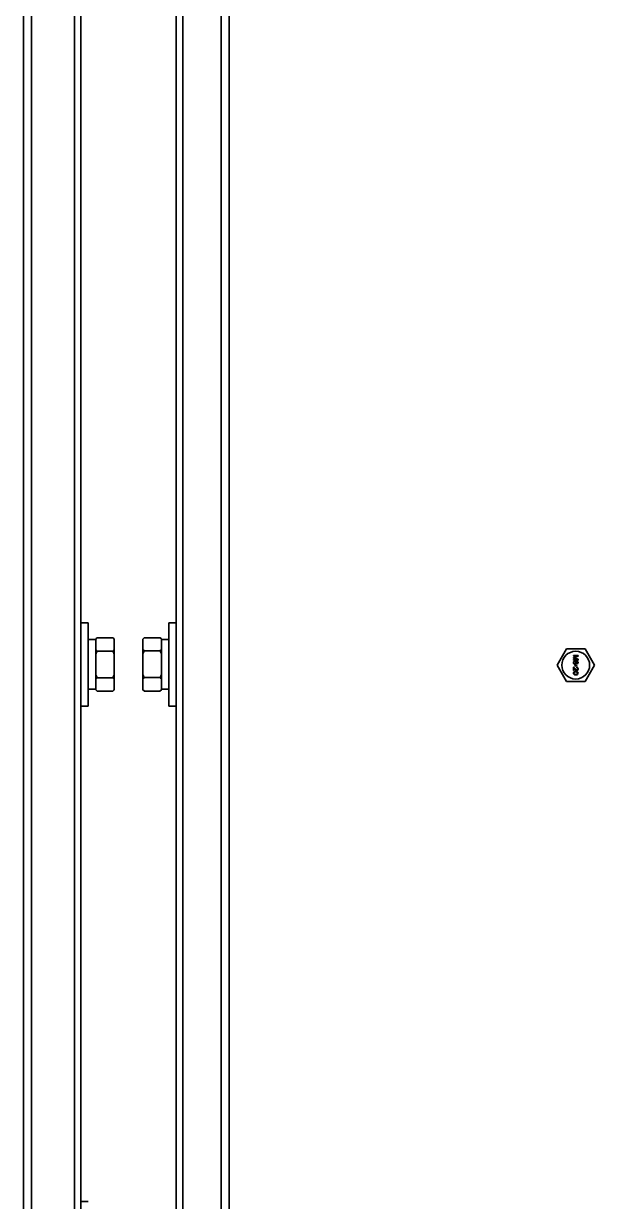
# Model space of a CAD drawing. Header units: millimetres. Extents: x 32496 to 166256, y 3504 to 23939.
# Drawn here: x 66669.6 to 66793, y 13427.2 to 13681.6 of the extents above; entities that cross this region are included whole.
import ezdxf

# ---------------------------------------------------------------- set-up
doc = ezdxf.new("R2010")
doc.units = ezdxf.units.MM
doc.layers.get('0').update_dxf_attribs({"lineweight": 35})

# ---------------------------------------------------------------- blocks, each defined once
blk = doc.blocks.new('8-1250')
at = {"linetype": 'Continuous'}
for p, q in [((-6376.53, -34566.29), (-6376.53, -32553.29)), ((-6374.83, -32553.29), (-6374.83, -34566.29)), ((-6365.53, -33566.79), (-6365.53, -32554.69)), ((-6342.13, -32554.69), (-6342.13, -33566.79)), ((-6333.83, -34566.29), (-6333.83, -32553.29)), ((-6332.13, -32553.29), (-6332.13, -34566.29)), ((-6364.13, -33180.92), (-6364.13, -33425.66)), ((-6343.53, -33425.64), (-6343.53, -33180.91)), ((-6364.13, -33419.29), (-6362.53, -33419.29)), ((-6362.53, -33437.29), (-6362.53, -33419.29)), ((-6345.13, -33419.29), (-6345.13, -33437.29)), ((-6343.53, -33419.29), (-6345.13, -33419.29)), ((-6362.53, -33422.94), (-6360.93, -33422.94)), ((-6360.93, -33422.82), (-6360.63, -33422.52)), ((-6360.93, -33433.76), (-6360.93, -33422.82)), ((-6360.63, -33422.52), (-6357.23, -33422.52)), ((-6356.93, -33422.82), (-6357.23, -33422.52)), ((-6356.93, -33433.76), (-6356.93, -33422.82)), ((-6350.73, -33422.82), (-6350.46, -33422.54)), ((-6350.73, -33433.76), (-6350.73, -33422.82)), ((-6350.43, -33422.52), (-6350.46, -33422.54)), ((-6347.03, -33422.52), (-6350.43, -33422.52)), ((-6347.03, -33422.52), (-6347, -33422.54)), ((-6346.73, -33422.82), (-6347, -33422.54)), ((-6346.73, -33433.76), (-6346.73, -33422.82)), ((-6345.13, -33422.94), (-6346.73, -33422.94)), ((-6364.13, -33425.66), (-6364.13, -33430.92)), ((-6360.63, -33425.4), (-6357.23, -33425.4)), ((-6347.03, -33425.36), (-6350.43, -33425.36)), ((-6343.53, -33430.91), (-6343.53, -33425.64)), ((-6261.25, -33428.45), (-6259.23, -33424.95)), ((-6255.19, -33424.95), (-6259.23, -33424.95)), ((-6255.19, -33424.95), (-6253.17, -33428.45)), ((-6257.71, -33426.47), (-6257.71, -33426.35)), ((-6257.71, -33426.35), (-6256.71, -33426.35)), ((-6256.92, -33426.47), (-6257.71, -33426.77)), ((-6256.92, -33426.47), (-6257.71, -33426.47)), ((-6257.71, -33426.93), (-6257.71, -33426.77)), ((-6257.71, -33426.93), (-6256.92, -33427.22)), ((-6257.71, -33427.35), (-6257.71, -33427.22)), ((-6257.71, -33427.22), (-6256.92, -33427.22)), ((-6256.71, -33427.35), (-6257.71, -33427.35)), ((-6257.69, -33427.74), (-6257.71, -33427.85)), ((-6257.71, -33427.95), (-6257.71, -33427.85)), ((-6257.71, -33427.95), (-6257.69, -33428.06)), ((-6257.63, -33427.64), (-6257.69, -33427.74)), ((-6257.69, -33428.06), (-6257.63, -33428.16)), ((-6257.54, -33427.58), (-6257.63, -33427.64)), ((-6257.63, -33428.16), (-6257.54, -33428.22)), ((-6257.61, -33426.85), (-6256.71, -33426.54)), ((-6256.71, -33427.16), (-6257.61, -33426.85)), ((-6257.61, -33427.83), (-6257.58, -33427.77)), ((-6257.61, -33427.83), (-6257.61, -33427.97)), ((-6257.58, -33428.04), (-6257.61, -33427.97)), ((-6257.58, -33427.77), (-6257.54, -33427.7)), ((-6257.54, -33428.1), (-6257.58, -33428.04)), ((-6257.43, -33427.54), (-6257.54, -33427.58)), ((-6257.54, -33427.7), (-6257.48, -33427.66)), ((-6257.48, -33428.14), (-6257.54, -33428.1)), ((-6257.54, -33428.22), (-6257.43, -33428.27)), ((-6257.48, -33427.66), (-6257.41, -33427.64)), ((-6257.41, -33428.16), (-6257.48, -33428.14)), ((-6257.29, -33427.52), (-6257.43, -33427.54)), ((-6257.35, -33427.64), (-6257.41, -33427.64)), ((-6257.41, -33428.16), (-6257.35, -33428.16)), ((-6257.35, -33427.64), (-6257.29, -33427.66)), ((-6257.29, -33428.14), (-6257.35, -33428.16)), ((-6257.33, -33428.27), (-6257.22, -33428.22)), ((-6257.29, -33427.52), (-6257.14, -33427.52)), ((-6257.29, -33427.66), (-6257.24, -33427.7)), ((-6257.24, -33428.1), (-6257.29, -33428.14)), ((-6257.24, -33427.7), (-6257.2, -33427.77)), ((-6257.2, -33428.04), (-6257.24, -33428.1)), ((-6257.22, -33428.22), (-6257.16, -33428.16)), ((-6257.2, -33427.77), (-6257.18, -33427.83)), ((-6257.18, -33427.97), (-6257.2, -33428.04)), ((-6257.09, -33427.74), (-6257.18, -33427.62)), ((-6257.14, -33427.62), (-6257.18, -33427.62)), ((-6257.18, -33427.97), (-6257.18, -33427.83)), ((-6257.16, -33428.16), (-6257.09, -33428.06)), ((-6256.99, -33427.54), (-6257.14, -33427.52)), ((-6257.14, -33427.62), (-6257.01, -33427.64)), ((-6257.07, -33427.85), (-6257.09, -33427.74)), ((-6257.09, -33428.06), (-6257.07, -33427.95)), ((-6257.07, -33427.85), (-6257.07, -33427.95)), ((-6257.01, -33427.64), (-6256.95, -33427.66)), ((-6256.88, -33427.58), (-6256.99, -33427.54)), ((-6256.95, -33427.66), (-6256.88, -33427.7)), ((-6256.88, -33428.08), (-6256.95, -33428.12)), ((-6256.95, -33428.22), (-6256.95, -33428.12)), ((-6256.95, -33428.22), (-6256.88, -33428.2)), ((-6256.8, -33427.64), (-6256.88, -33427.58)), ((-6256.88, -33427.7), (-6256.84, -33427.77)), ((-6256.84, -33428.02), (-6256.88, -33428.08)), ((-6256.88, -33428.2), (-6256.8, -33428.14)), ((-6256.84, -33427.77), (-6256.82, -33427.83)), ((-6256.82, -33427.95), (-6256.84, -33428.02)), ((-6256.82, -33427.95), (-6256.82, -33427.83)), ((-6256.73, -33427.74), (-6256.8, -33427.64)), ((-6256.8, -33428.14), (-6256.73, -33428.04)), ((-6256.71, -33427.85), (-6256.73, -33427.74)), ((-6256.73, -33428.04), (-6256.71, -33427.93)), ((-6256.71, -33426.35), (-6256.71, -33426.54)), ((-6256.71, -33427.16), (-6256.71, -33427.35)), ((-6256.71, -33427.85), (-6256.71, -33427.93)), ((-6259.23, -33431.95), (-6261.25, -33428.45)), ((-6257.71, -33429.64), (-6257.71, -33428.89)), ((-6257.71, -33428.89), (-6257.61, -33428.89)), ((-6257.61, -33429.64), (-6257.71, -33429.64)), ((-6257.69, -33430.06), (-6257.71, -33430.18)), ((-6257.71, -33430.18), (-6257.69, -33430.31)), ((-6257.63, -33429.95), (-6257.69, -33430.06)), ((-6257.69, -33430.31), (-6257.63, -33430.41)), ((-6257.56, -33429.89), (-6257.63, -33429.95)), ((-6257.63, -33430.41), (-6257.56, -33430.47)), ((-6257.07, -33429.47), (-6257.61, -33428.89)), ((-6257.61, -33429.06), (-6257.61, -33429.64)), ((-6257.61, -33429.06), (-6257.14, -33429.58)), ((-6257.61, -33430.18), (-6257.58, -33430.08)), ((-6257.58, -33430.29), (-6257.61, -33430.18)), ((-6257.58, -33430.08), (-6257.54, -33430.02)), ((-6257.54, -33430.35), (-6257.58, -33430.29)), ((-6257.48, -33429.85), (-6257.56, -33429.89)), ((-6257.56, -33430.47), (-6257.48, -33430.52)), ((-6257.54, -33430.02), (-6257.41, -33429.93)), ((-6257.41, -33430.43), (-6257.54, -33430.35)), ((-6257.41, -33429.83), (-6257.48, -33429.85)), ((-6257.48, -33430.52), (-6257.41, -33430.54)), ((-6257.33, -33428.27), (-6257.43, -33428.27)), ((-6257.31, -33429.81), (-6257.41, -33429.83)), ((-6257.41, -33429.93), (-6257.29, -33429.91)), ((-6257.29, -33430.45), (-6257.41, -33430.43)), ((-6257.41, -33430.54), (-6257.31, -33430.56)), ((-6257.39, -33428.6), (-6257.39, -33428.56)), ((-6257.39, -33428.56), (-6257.24, -33428.56)), ((-6257.24, -33428.6), (-6257.39, -33428.6)), ((-6257.33, -33428.43), (-6257.35, -33428.45)), ((-6257.35, -33428.45), (-6257.24, -33428.56)), ((-6257.24, -33428.6), (-6257.35, -33428.7)), ((-6257.35, -33428.7), (-6257.33, -33428.72)), ((-6257.2, -33428.56), (-6257.33, -33428.43)), ((-6257.33, -33428.72), (-6257.2, -33428.6)), ((-6257.31, -33429.81), (-6257.12, -33429.81)), ((-6257.12, -33430.56), (-6257.31, -33430.56)), ((-6257.14, -33429.91), (-6257.29, -33429.91)), ((-6257.29, -33430.45), (-6257.14, -33430.45)), ((-6257.07, -33428.43), (-6257.2, -33428.56)), ((-6257.2, -33428.6), (-6257.07, -33428.72)), ((-6257.16, -33428.56), (-6257.05, -33428.45)), ((-6257.16, -33428.56), (-6257.01, -33428.56)), ((-6257.05, -33428.7), (-6257.16, -33428.6)), ((-6257.01, -33428.6), (-6257.16, -33428.6)), ((-6257.14, -33429.58), (-6257.07, -33429.62)), ((-6257.14, -33429.91), (-6257.01, -33429.93)), ((-6257.01, -33430.43), (-6257.14, -33430.45)), ((-6257.01, -33429.83), (-6257.12, -33429.81)), ((-6257.12, -33430.56), (-6257.01, -33430.54)), ((-6257.05, -33428.45), (-6257.07, -33428.43)), ((-6257.07, -33428.72), (-6257.05, -33428.7)), ((-6256.99, -33429.52), (-6257.07, -33429.47)), ((-6257.07, -33429.62), (-6256.99, -33429.64)), ((-6257.01, -33428.56), (-6257.01, -33428.6)), ((-6256.95, -33429.85), (-6257.01, -33429.83)), ((-6257.01, -33429.93), (-6256.88, -33430.02)), ((-6256.88, -33430.35), (-6257.01, -33430.43)), ((-6257.01, -33430.54), (-6256.95, -33430.52)), ((-6256.99, -33429.52), (-6256.95, -33429.52)), ((-6256.95, -33429.64), (-6256.99, -33429.64)), ((-6256.95, -33429.02), (-6256.95, -33428.91)), ((-6256.86, -33428.93), (-6256.95, -33428.91)), ((-6256.95, -33429.02), (-6256.88, -33429.06)), ((-6256.88, -33429.47), (-6256.95, -33429.52)), ((-6256.95, -33429.64), (-6256.86, -33429.62)), ((-6256.86, -33429.89), (-6256.95, -33429.85)), ((-6256.95, -33430.52), (-6256.86, -33430.47)), ((-6256.88, -33429.06), (-6256.84, -33429.12)), ((-6256.84, -33429.41), (-6256.88, -33429.47)), ((-6256.88, -33430.02), (-6256.84, -33430.08)), ((-6256.84, -33430.29), (-6256.88, -33430.35)), ((-6256.78, -33429.02), (-6256.86, -33428.93)), ((-6256.86, -33429.62), (-6256.78, -33429.54)), ((-6256.8, -33429.95), (-6256.86, -33429.89)), ((-6256.86, -33430.47), (-6256.8, -33430.41)), ((-6256.84, -33429.12), (-6256.82, -33429.22)), ((-6256.82, -33429.31), (-6256.84, -33429.41)), ((-6256.84, -33430.08), (-6256.82, -33430.18)), ((-6256.82, -33430.18), (-6256.84, -33430.29)), ((-6256.82, -33429.31), (-6256.82, -33429.22)), ((-6256.73, -33430.06), (-6256.8, -33429.95)), ((-6256.8, -33430.41), (-6256.73, -33430.31)), ((-6256.73, -33429.1), (-6256.78, -33429.02)), ((-6256.78, -33429.54), (-6256.73, -33429.45)), ((-6256.71, -33429.24), (-6256.73, -33429.1)), ((-6256.73, -33429.45), (-6256.71, -33429.33)), ((-6256.71, -33430.18), (-6256.73, -33430.06)), ((-6256.73, -33430.31), (-6256.71, -33430.18)), ((-6256.71, -33429.24), (-6256.71, -33429.33)), ((-6253.17, -33428.45), (-6255.19, -33431.95)), ((-6364.13, -33430.92), (-6364.13, -33566.79)), ((-6360.63, -33431.18), (-6357.23, -33431.18)), ((-6347.03, -33431.13), (-6350.43, -33431.13)), ((-6343.53, -33566.79), (-6343.53, -33430.91)), ((-6259.23, -33431.95), (-6255.19, -33431.95)), ((-6362.53, -33433.64), (-6360.93, -33433.64)), ((-6360.93, -33433.76), (-6360.63, -33434.06)), ((-6360.63, -33434.06), (-6357.23, -33434.06)), ((-6356.93, -33433.76), (-6357.23, -33434.06)), ((-6350.73, -33433.76), (-6350.46, -33434.03)), ((-6347.03, -33434.06), (-6350.43, -33434.06)), ((-6346.73, -33433.76), (-6347, -33434.03)), ((-6345.13, -33433.64), (-6346.73, -33433.64)), ((-6364.13, -33437.29), (-6362.53, -33437.29)), ((-6343.53, -33437.29), (-6345.13, -33437.29)), ((-6364.13, -33544.29), (-6362.53, -33544.29))]:
    blk.add_line(p, q, dxfattribs=at)
blk.add_circle((-6257.21, -33428.45), 3, dxfattribs=at)
for centre, radius, start, end in [((-6359.69, -33425.09), 3.56, 39.1364, 39.5013), ((-6358.17, -33431.49), 3.56, 219.1364, 219.5008), ((-6347.91, -33431.47), 3.61, 218.7103, 219.1339), ((-6349.54, -33431.47), 3.61, 320.8641, 321.2897)]:
    blk.add_arc(centre, radius, start, end, dxfattribs=at)
for points, knots in [([(-6360.93, -33422.85), (-6360.9, -33422.82), (-6360.81, -33422.7), (-6360.71, -33422.59), (-6360.63, -33422.52)], [0, 0, 0, 0, 0.244558, 1, 1, 1, 1]), ([(-6356.94, -33422.83), (-6356.96, -33422.8), (-6357.06, -33422.69), (-6357.15, -33422.59), (-6357.23, -33422.52)], [0, 0, 0, 0, 0.244878, 1, 1, 1, 1]), ([(-6350.46, -33422.54), (-6350.48, -33422.57), (-6350.57, -33422.66), (-6350.66, -33422.76), (-6350.73, -33422.84)], [0, 0, 0, 0, 0.255063, 1, 1, 1, 1]), ([(-6347, -33422.54), (-6346.97, -33422.57), (-6346.88, -33422.66), (-6346.79, -33422.76), (-6346.73, -33422.84)], [0, 0, 0, 0, 0.255062, 1, 1, 1, 1]), ([(-6360.63, -33425.4), (-6360.65, -33425.38), (-6360.76, -33425.27), (-6360.86, -33425.16), (-6360.93, -33425.07)], [0, 0, 0, 0, 0.255352, 1, 1, 1, 1]), ([(-6357.23, -33425.4), (-6357.2, -33425.38), (-6357.1, -33425.27), (-6357, -33425.16), (-6356.93, -33425.07)], [0, 0, 0, 0, 0.255353, 1, 1, 1, 1]), ([(-6350.73, -33425.03), (-6350.7, -33425.06), (-6350.61, -33425.17), (-6350.51, -33425.28), (-6350.43, -33425.36)], [0, 0, 0, 0, 0.244408, 1, 1, 1, 1]), ([(-6346.73, -33425.03), (-6346.75, -33425.06), (-6346.85, -33425.17), (-6346.95, -33425.28), (-6347.03, -33425.36)], [0, 0, 0, 0, 0.244408, 1, 1, 1, 1]), ([(-6360.93, -33431.51), (-6360.9, -33431.48), (-6360.81, -33431.36), (-6360.71, -33431.26), (-6360.63, -33431.18)], [0, 0, 0, 0, 0.244558, 1, 1, 1, 1]), ([(-6356.93, -33431.51), (-6356.95, -33431.48), (-6357.05, -33431.36), (-6357.15, -33431.26), (-6357.23, -33431.18)], [0, 0, 0, 0, 0.244558, 1, 1, 1, 1]), ([(-6350.43, -33431.13), (-6350.45, -33431.16), (-6350.56, -33431.27), (-6350.66, -33431.38), (-6350.73, -33431.47)], [0, 0, 0, 0, 0.255212, 1, 1, 1, 1]), ([(-6347.03, -33431.13), (-6347, -33431.16), (-6346.9, -33431.27), (-6346.8, -33431.38), (-6346.73, -33431.47)], [0, 0, 0, 0, 0.255211, 1, 1, 1, 1]), ([(-6360.63, -33434.06), (-6360.65, -33434.04), (-6360.75, -33433.94), (-6360.85, -33433.83), (-6360.91, -33433.75)], [0, 0, 0, 0, 0.255041, 1, 1, 1, 1]), ([(-6357.23, -33434.06), (-6357.2, -33434.04), (-6357.1, -33433.93), (-6357, -33433.82), (-6356.93, -33433.73)], [0, 0, 0, 0, 0.255353, 1, 1, 1, 1]), ([(-6350.71, -33433.75), (-6350.69, -33433.77), (-6350.61, -33433.87), (-6350.52, -33433.96), (-6350.46, -33434.03)], [0, 0, 0, 0, 0.245496, 1, 1, 1, 1]), ([(-6346.74, -33433.75), (-6346.76, -33433.77), (-6346.85, -33433.87), (-6346.93, -33433.96), (-6347, -33434.03)], [0, 0, 0, 0, 0.245497, 1, 1, 1, 1])]:
    blk.add_open_spline(points, degree=3, knots=knots, dxfattribs=at)
for points in [[(-6360.93, -33426.06), (-6360.84, -33425.84), (-6360.74, -33425.62), (-6360.63, -33425.4)], [(-6356.93, -33426.06), (-6357.02, -33425.84), (-6357.12, -33425.62), (-6357.23, -33425.4)], [(-6350.43, -33425.36), (-6350.54, -33425.57), (-6350.64, -33425.79), (-6350.73, -33426.02)], [(-6347.03, -33425.36), (-6346.92, -33425.57), (-6346.82, -33425.79), (-6346.73, -33426.02)], [(-6360.63, -33431.18), (-6360.74, -33430.96), (-6360.84, -33430.74), (-6360.93, -33430.52)], [(-6357.23, -33431.18), (-6357.12, -33430.96), (-6357.02, -33430.74), (-6356.93, -33430.52)], [(-6350.73, -33430.47), (-6350.64, -33430.7), (-6350.54, -33430.92), (-6350.43, -33431.13)], [(-6346.73, -33430.47), (-6346.82, -33430.7), (-6346.92, -33430.92), (-6347.03, -33431.13)]]:
    blk.add_open_spline(points, degree=3, dxfattribs=at)

msp = doc.modelspace()

# ---------------------------------------------------------------- block references
at = {"color": 6}
msp.add_blockref('8-1250', (73046.131, 46971.457), dxfattribs=at)

doc.saveas('drawing.dxf')
